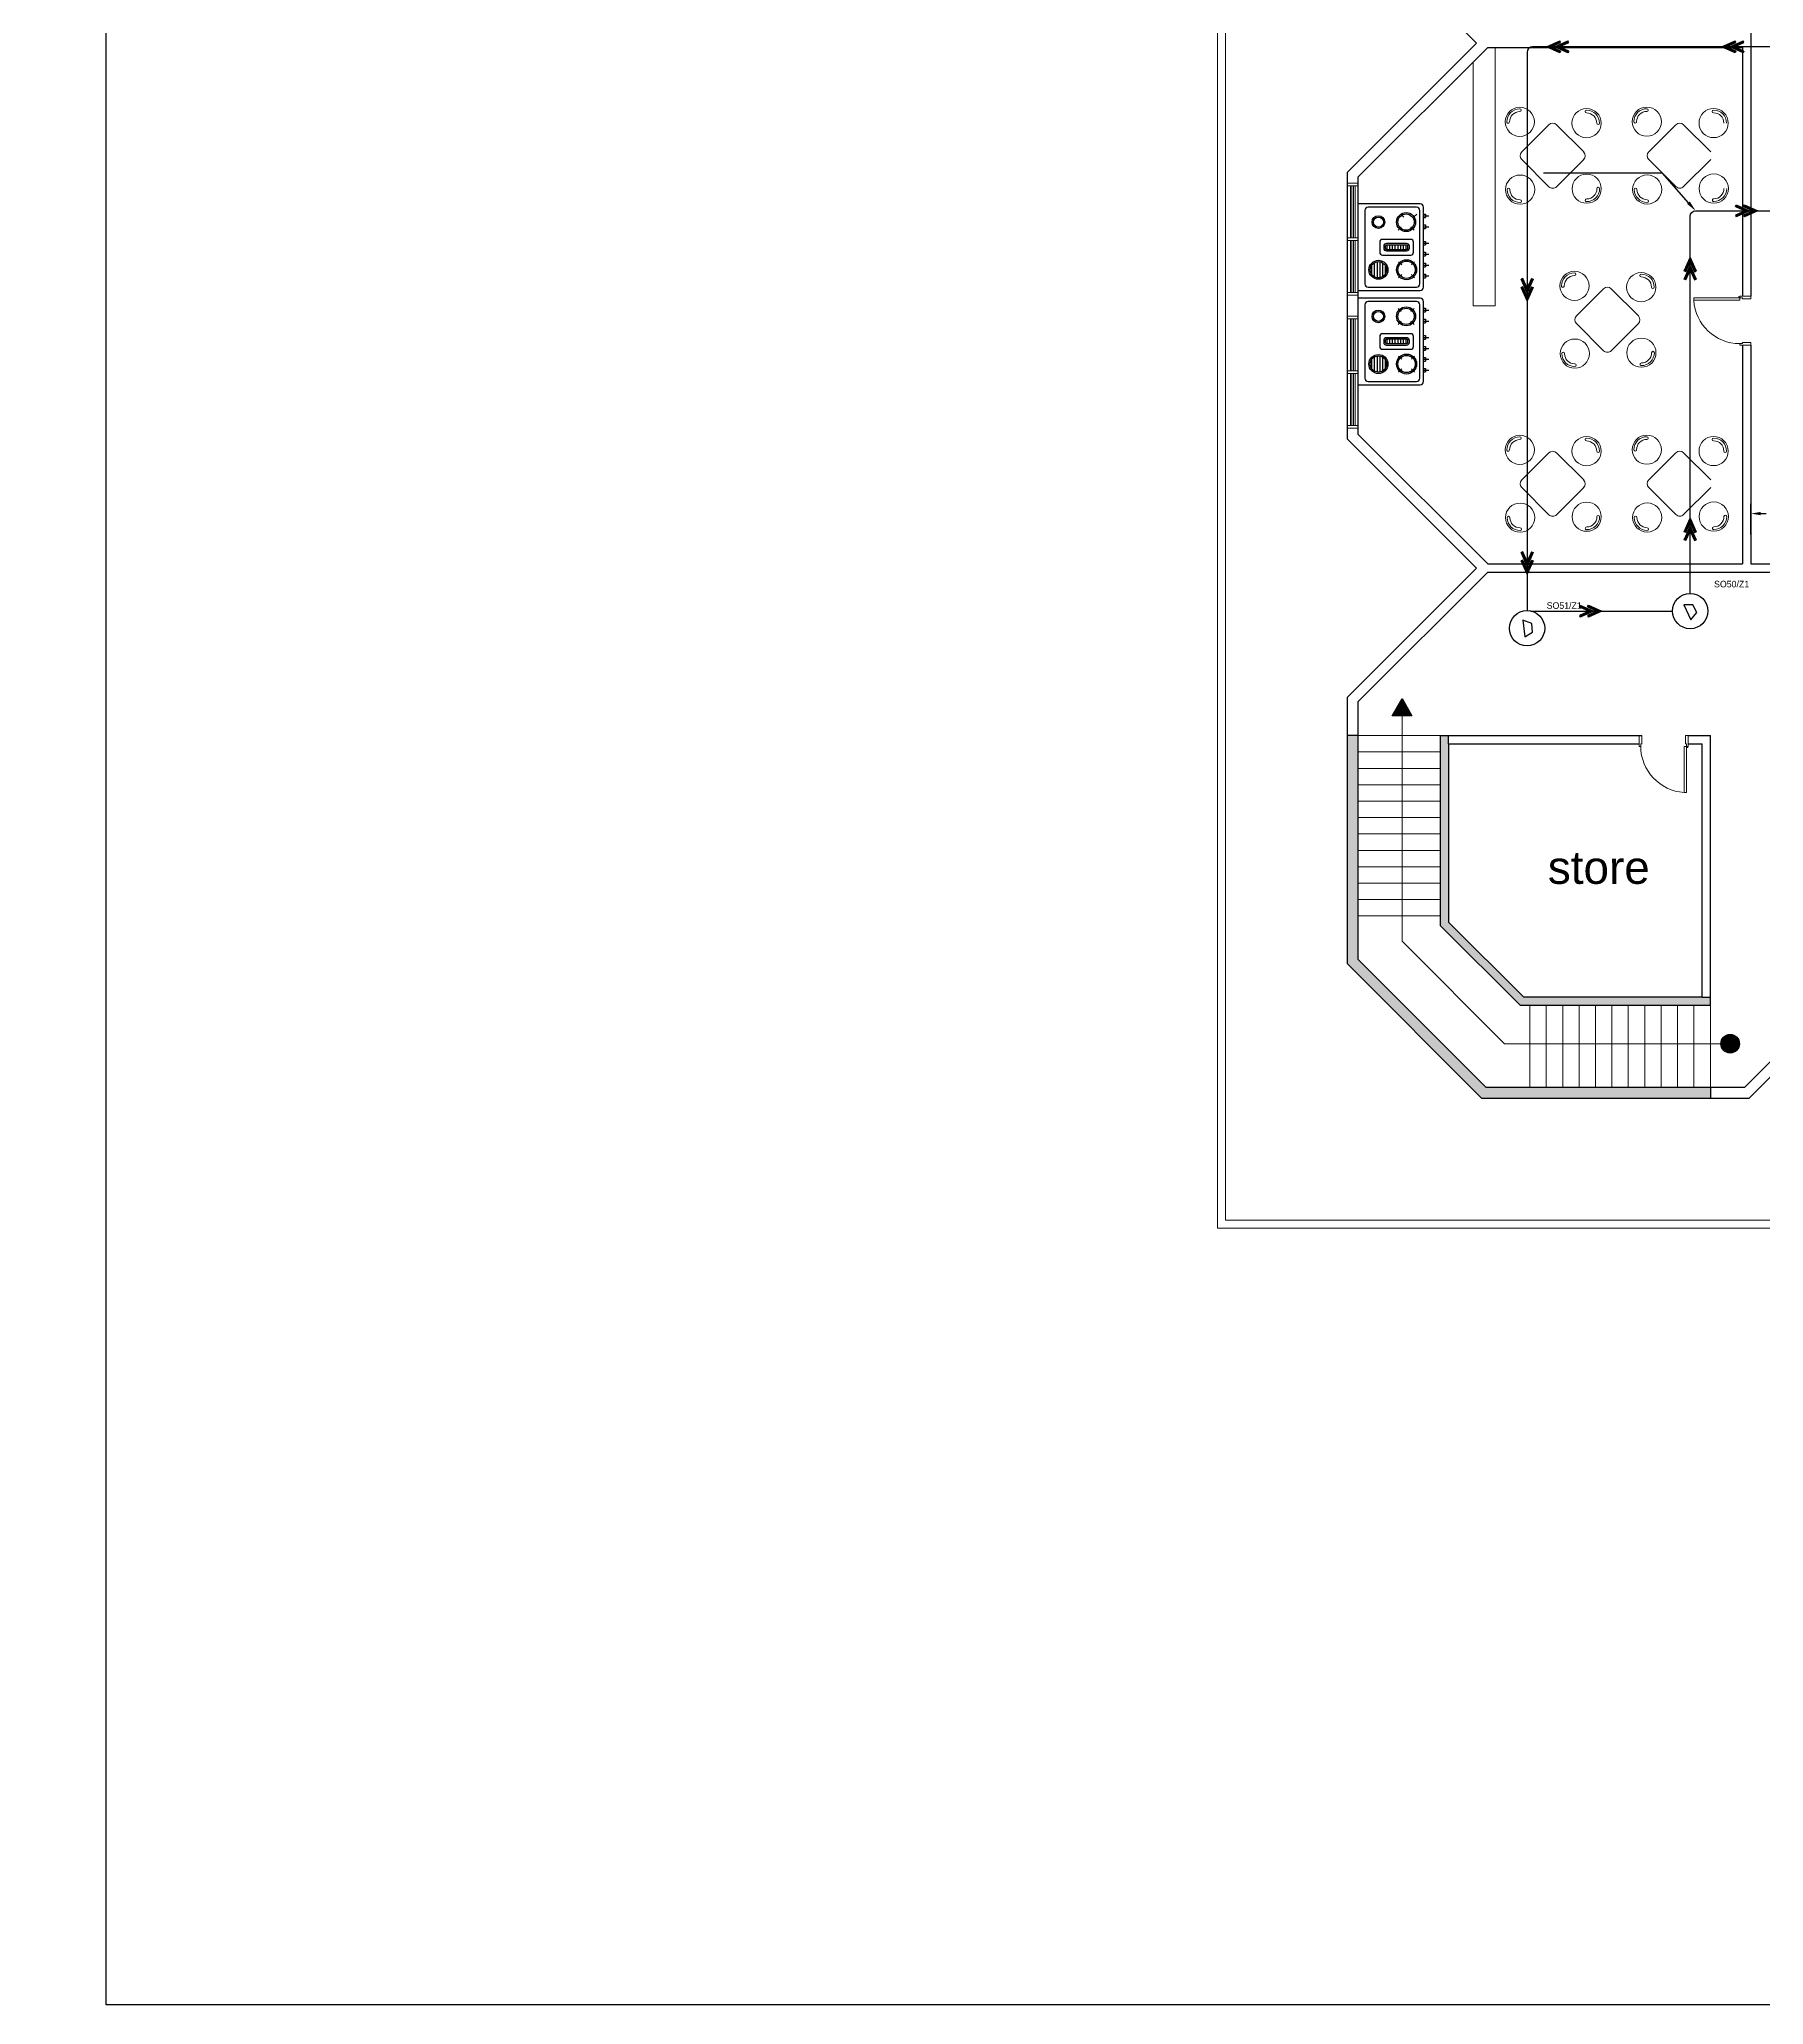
# Model space of a CAD drawing. Extents: x -3767 to 3861, y 250 to 646.
# Drawn here: x -16.22 to 15.31, y 312.72 to 348.67 of the extents above; entities that cross this region are included whole.
import ezdxf
from ezdxf import colors
from ezdxf.entities.mleader import LeaderData, LeaderLine
from ezdxf.enums import TextEntityAlignment as Align
from ezdxf.math import Vec2, Vec3

# ---------------------------------------------------------------- set-up
doc = ezdxf.new("R2010")
doc.units = 0
doc.header["$LTSCALE"] = 0.15
doc.layers.get('0').update_dxf_attribs({"color": 252})
doc.layers.get('Defpoints').update_dxf_attribs({"color": 252})
for name, color, linetype, lineweight in [('0 criticalllllll', 4, 'Continuous', 13), ('anal', 252, 'Continuous', 20), ('DOOR', 252, 'Continuous', 20), ('elev', 252, 'Continuous', 9), ('FUR', 252, 'Continuous', 9), ('wall', 252, 'Continuous', 30)]:
    doc.layers.add(name, color=color, linetype=linetype, lineweight=lineweight)
for name, color, linetype in [('0 sockets', 252, 'Continuous'), ('0 sound', 252, 'Continuous'), ('AUTOINCR', 7, 'Continuous'), ('bound', 252, 'Continuous'), ('d1', 252, 'Continuous'), ('FIRE_LOOP', 7, 'Continuous'), ('FIX', 252, 'Continuous')]:
    doc.layers.add(name, color=color, linetype=linetype)
doc.dimstyles.get("Standard").update_dxf_attribs({"dimtxt": 0.18, "dimasz": 0.18, "dimexe": 0.18, "dimexo": 0.0625, "dimgap": 0.09, "dimtad": 0, "dimtih": 1, "dimtoh": 1, "dimdec": 4, "dimzin": 0, "dimdsep": 46, "dimtxsty": 'Standard', "dimcen": 0.09, "dimadec": 0, "dimazin": 0, "dimtfac": 1, "dimtdec": 4, "dimtofl": 0, "dimtmove": 0, "dimatfit": 3, "dimfxl": 1, "dimtolj": 1, "dimtzin": 0, "dimarcsym": 0})

# ---------------------------------------------------------------- blocks, each defined once
blk = doc.blocks.new('D90')
at = {"layer": 'DOOR'}
for points in [[(0.03, 0.2), (0.03, 1.04), (0.078, 1.04), (0.078, 0.2)], [(0.03, 0.2), (0, 0.2), (0, 0), (0.05, 0), (0.05, 0.15), (0.03, 0.15)], [(0.87, 0.2), (0.9, 0.2), (0.9, 0), (0.85, 0), (0.85, 0.15), (0.87, 0.15)]]:
    blk.add_lwpolyline(points, close=True, dxfattribs=at)
blk.add_circle((0.02, 0.21), 0.01, dxfattribs=at)
blk.add_arc((0.025, 0.197), 0.845, 0.2218, 86.3889, dxfattribs=at)
blk = doc.blocks.new('*X25')
at = {"color": 0}
for p, q in [((0.125, 0.561), (0.125, 0.644)), ((0.15, 0.538), (0.15, 0.667)), ((0.175, 0.529), (0.175, 0.676)), ((0.2, 0.529), (0.2, 0.676)), ((0.225, 0.538), (0.225, 0.667)), ((0.25, 0.562), (0.25, 0.643))]:
    blk.add_line(p, q, dxfattribs=at)
blk = doc.blocks.new('ARCH')
at = {"layer": 'd1'}
for points in [[(8.7, 336.614), (8.519, 336.3), (8.881, 336.3)], [(14.87, 330.3, 1), (14.53, 330.3, 1)]]:
    blk.add_hatch(color=256, dxfattribs=at).paths.add_polyline_path(points)
at = {"layer": 'wall'}
h = blk.add_hatch(color=256, dxfattribs=at)
h.paths.add_polyline_path([(14.337, 331), (14.337, 331.15), (14.187, 331.15), (10.925, 331.15), (9.55, 332.525), (9.55, 335.787), (9.55, 335.937), (9.4, 335.937), (9.4, 332.463), (10.863, 331)], flags=17)
h.paths.add_polyline_path([(14.337, 329.4), (14.337, 329.5), (10.241, 329.5), (7.9, 331.841), (7.9, 335.937), (7.8, 335.937), (7.8, 331.659), (10.059, 329.4)])
h.paths.add_polyline_path([(10.059, 329.4), (10.159, 329.3), (14.337, 329.3), (14.337, 329.4)])
h.paths.add_polyline_path([(7.7, 331.759), (7.8, 331.659), (7.8, 335.937), (7.7, 335.937)])
at = {"layer": 'anal'}
for p, q in [((5.325, 326.925), (5.325, 377.4)), ((5.475, 327.075), (5.475, 368.325)), ((7.8, 346.042), (7.7, 346.042)), ((7.7, 345.992), (7.9, 345.992)), ((7.76, 345.042), (7.76, 345.992)), ((7.785, 345.042), (7.785, 345.992)), ((7.8, 346.042), (7.9, 346.042)), ((7.8, 345.992), (7.9, 345.992)), ((7.815, 345.042), (7.815, 345.992)), ((7.84, 345.042), (7.84, 345.992)), ((7.7, 345.042), (7.9, 345.042)), ((7.7, 344.992), (7.9, 344.992)), ((7.76, 344.042), (7.76, 344.992)), ((7.785, 344.042), (7.785, 344.992)), ((7.815, 344.042), (7.815, 344.992)), ((7.84, 344.042), (7.84, 344.992)), ((7.9, 345.042), (7.9, 344.992)), ((7.7, 344.042), (7.9, 344.042)), ((7.8, 343.992), (7.7, 343.992)), ((7.8, 344.042), (7.9, 344.042)), ((7.8, 343.992), (7.9, 343.992)), ((7.8, 343.608), (7.7, 343.608)), ((7.7, 343.558), (7.9, 343.558)), ((7.76, 342.608), (7.76, 343.558)), ((7.785, 342.608), (7.785, 343.558)), ((7.8, 343.608), (7.9, 343.608)), ((7.8, 343.558), (7.9, 343.558)), ((7.815, 342.608), (7.815, 343.558)), ((7.84, 342.608), (7.84, 343.558)), ((7.7, 342.608), (7.9, 342.608)), ((7.7, 342.558), (7.9, 342.558)), ((7.76, 341.608), (7.76, 342.558)), ((7.785, 341.608), (7.785, 342.558)), ((7.815, 341.608), (7.815, 342.558)), ((7.84, 341.608), (7.84, 342.558)), ((7.9, 342.608), (7.9, 342.558)), ((7.7, 341.608), (7.9, 341.608)), ((7.8, 341.558), (7.7, 341.558)), ((7.8, 341.608), (7.9, 341.608)), ((7.8, 341.558), (7.9, 341.558)), ((28.875, 326.925), (5.325, 326.925)), ((27.525, 327.075), (5.475, 327.075))]:
    blk.add_line(p, q, dxfattribs=at)
at = {"layer": 'bound', "color": 2}
blk.add_lwpolyline([(91.902, 377.348), (94.426, 377.348), (94.426, 312.722), (-14.994, 312.722), (-14.994, 377.09), (94.639, 377.09)], dxfattribs=at)
at = {"layer": 'd1'}
blk.add_lwpolyline([(8.7, 336.614), (8.881, 336.3), (8.519, 336.3)], close=True, dxfattribs=at)
blk.add_circle((14.7, 330.3), 0.17, dxfattribs=at)
at = {"layer": 'elev'}
for p, q in [((8.7, 336.3), (8.7, 332.173)), ((9.4, 335.937), (7.9, 335.937)), ((9.4, 335.637), (7.9, 335.637)), ((9.4, 335.337), (7.9, 335.337)), ((9.4, 335.037), (7.9, 335.037)), ((9.4, 334.737), (7.9, 334.737)), ((9.4, 334.437), (7.9, 334.437)), ((9.4, 334.137), (7.9, 334.137)), ((9.4, 333.837), (7.9, 333.837)), ((9.4, 333.537), (7.9, 333.537)), ((9.4, 333.237), (7.9, 333.237)), ((9.4, 332.937), (7.9, 332.937)), ((9.4, 332.637), (7.9, 332.637)), ((10.573, 330.3), (8.7, 332.173)), ((11.037, 331), (11.037, 329.5)), ((11.337, 331), (11.337, 329.5)), ((11.637, 331), (11.637, 329.5)), ((11.937, 331), (11.937, 329.5)), ((12.237, 331), (12.237, 329.5)), ((12.537, 331), (12.537, 329.5)), ((12.837, 331), (12.837, 329.5)), ((13.137, 331), (13.137, 329.5)), ((13.437, 331), (13.437, 329.5)), ((13.737, 331), (13.737, 329.5)), ((14.037, 331), (14.037, 329.5)), ((14.337, 331), (14.337, 329.5)), ((14.7, 330.3), (10.573, 330.3))]:
    blk.add_line(p, q, dxfattribs=at)
at = {"layer": 'FIX', "ltscale": 1000}
for p, q in [((9.033, 345.662), (7.9, 345.662)), ((8.019, 345.54), (8.019, 344.2)), ((8.965, 345.6), (8.079, 345.6)), ((9.025, 344.2), (9.025, 345.54)), ((9.093, 344.138), (9.093, 345.602)), ((8.686, 345.241), (8.628, 345.182)), ((8.733, 345.417), (8.675, 345.476)), ((8.863, 345.241), (8.921, 345.182)), ((8.909, 345.417), (8.968, 345.476)), ((9.128, 345.476), (9.128, 345.411)), ((9.128, 345.276), (9.128, 345.211)), ((8.421, 344.91), (8.421, 344.83)), ((8.471, 344.91), (8.471, 344.83)), ((8.521, 344.91), (8.521, 344.83)), ((8.571, 344.91), (8.571, 344.83)), ((8.621, 344.91), (8.621, 344.83)), ((8.671, 344.91), (8.671, 344.83)), ((8.721, 344.91), (8.721, 344.83)), ((8.771, 344.91), (8.771, 344.83)), ((9.128, 344.976), (9.128, 344.911)), ((9.128, 344.776), (9.128, 344.711)), ((8.695, 344.545), (8.636, 344.604)), ((8.871, 344.545), (8.93, 344.604)), ((9.128, 344.576), (9.128, 344.511)), ((7.9, 344.078), (9.033, 344.078)), ((8.079, 344.14), (8.965, 344.14)), ((8.695, 344.369), (8.636, 344.31)), ((8.871, 344.369), (8.93, 344.31)), ((9.128, 344.376), (9.128, 344.311)), ((9.033, 343.937), (7.9, 343.937)), ((8.019, 343.816), (8.019, 342.475)), ((8.965, 343.876), (8.079, 343.876)), ((8.686, 343.693), (8.628, 343.751)), ((8.863, 343.693), (8.921, 343.751)), ((9.025, 342.475), (9.025, 343.816)), ((9.093, 342.414), (9.093, 343.877)), ((9.128, 343.752), (9.128, 343.687)), ((8.686, 343.516), (8.628, 343.458)), ((8.863, 343.516), (8.921, 343.458)), ((9.128, 343.552), (9.128, 343.487)), ((8.421, 343.186), (8.421, 343.106)), ((8.471, 343.186), (8.471, 343.106)), ((8.521, 343.186), (8.521, 343.106)), ((8.571, 343.186), (8.571, 343.106)), ((8.621, 343.186), (8.621, 343.106)), ((8.671, 343.186), (8.671, 343.106)), ((8.721, 343.186), (8.721, 343.106)), ((8.771, 343.186), (8.771, 343.106)), ((9.128, 343.252), (9.128, 343.187)), ((9.128, 343.052), (9.128, 342.987)), ((8.695, 342.821), (8.636, 342.879)), ((8.695, 342.644), (8.636, 342.586)), ((8.871, 342.821), (8.93, 342.879)), ((8.871, 342.644), (8.93, 342.586)), ((9.128, 342.852), (9.128, 342.787)), ((9.128, 342.652), (9.128, 342.587)), ((7.9, 342.354), (9.033, 342.354)), ((8.079, 342.415), (8.965, 342.415))]:
    blk.add_line(p, q, dxfattribs=at)
for points in [[(9.093, 345.476), (9.128, 345.476)], [(9.093, 345.444), (9.187, 345.444)], [(9.093, 345.411), (9.128, 345.411)], [(9.093, 345.276), (9.128, 345.276)], [(9.093, 345.244), (9.187, 345.244)], [(9.093, 345.211), (9.128, 345.211)], [(9.093, 344.976), (9.128, 344.976)], [(9.093, 344.944), (9.187, 344.944)], [(9.093, 344.911), (9.128, 344.911)], [(9.093, 344.776), (9.128, 344.776)], [(9.093, 344.744), (9.187, 344.744)], [(9.093, 344.711), (9.128, 344.711)], [(9.093, 344.576), (9.128, 344.576)], [(9.093, 344.544), (9.187, 344.544)], [(9.093, 344.511), (9.128, 344.511)], [(9.093, 344.376), (9.128, 344.376)], [(9.093, 344.344), (9.187, 344.344)], [(9.093, 344.311), (9.128, 344.311)], [(9.093, 343.752), (9.128, 343.752)], [(9.093, 343.719), (9.187, 343.719)], [(9.093, 343.687), (9.128, 343.687)], [(9.093, 343.552), (9.128, 343.552)], [(9.093, 343.519), (9.187, 343.519)], [(9.093, 343.487), (9.128, 343.487)], [(9.093, 343.252), (9.128, 343.252)], [(9.093, 343.219), (9.187, 343.219)], [(9.093, 343.187), (9.128, 343.187)], [(9.093, 343.052), (9.128, 343.052)], [(9.093, 343.019), (9.187, 343.019)], [(9.093, 342.987), (9.128, 342.987)], [(9.093, 342.852), (9.128, 342.852)], [(9.093, 342.819), (9.187, 342.819)], [(9.093, 342.787), (9.128, 342.787)], [(9.093, 342.652), (9.128, 342.652)], [(9.093, 342.619), (9.187, 342.619)], [(9.093, 342.587), (9.128, 342.587)]]:
    blk.add_lwpolyline(points, dxfattribs=at)
for points in [[(8.291, 344.962), (8.291, 344.777, 0.414214), (8.341, 344.727), (8.86, 344.727, 0.414214), (8.91, 344.777), (8.91, 344.962, 0.414214), (8.86, 345.012), (8.341, 345.012, 0.414214)], [(8.366, 344.887), (8.366, 344.853, 0.414214), (8.416, 344.803), (8.784, 344.803, 0.414214), (8.834, 344.853), (8.834, 344.887, 0.414214), (8.784, 344.937), (8.416, 344.937, 0.414214)], [(8.393, 344.887), (8.393, 344.853, 0.414214), (8.416, 344.83), (8.784, 344.83, 0.414214), (8.807, 344.853), (8.807, 344.887, 0.414214), (8.784, 344.91), (8.416, 344.91, 0.414214)], [(8.291, 343.238), (8.291, 343.053, 0.414214), (8.341, 343.003), (8.86, 343.003, 0.414214), (8.91, 343.053), (8.91, 343.238, 0.414214), (8.86, 343.288), (8.341, 343.288, 0.414214)], [(8.366, 343.163), (8.366, 343.129, 0.414214), (8.416, 343.079), (8.784, 343.079, 0.414214), (8.834, 343.129), (8.834, 343.163, 0.414214), (8.784, 343.213), (8.416, 343.213, 0.414214)], [(8.393, 343.163), (8.393, 343.129, 0.414214), (8.416, 343.106), (8.784, 343.106, 0.414214), (8.807, 343.129), (8.807, 343.163, 0.414214), (8.784, 343.186), (8.416, 343.186, 0.414214)]]:
    blk.add_lwpolyline(points, format="xyb", close=True, dxfattribs=at)
for centre, radius in [((8.774, 345.329), 0.174), ((8.268, 345.329), 0.116), ((8.268, 345.329), 0.0914), ((8.774, 345.329), 0.149), ((8.268, 344.457), 0.174), ((8.268, 344.457), 0.149), ((8.783, 344.457), 0.183), ((8.783, 344.457), 0.158), ((8.268, 343.605), 0.116), ((8.268, 343.605), 0.0914), ((8.774, 343.605), 0.174), ((8.774, 343.605), 0.149), ((8.268, 342.733), 0.174), ((8.268, 342.733), 0.149), ((8.783, 342.733), 0.183), ((8.783, 342.733), 0.158)]:
    blk.add_circle(centre, radius, dxfattribs=at)
for centre, start, end in [((8.079, 345.54), 90, 180), ((8.965, 345.54), 0, 90), ((9.033, 345.602), 0, 90), ((8.079, 344.2), 180, 270), ((8.965, 344.2), 270, 0), ((9.033, 344.138), 270, 0), ((8.079, 343.816), 90, 180), ((8.965, 343.816), 0, 90), ((9.033, 343.877), 0, 90), ((8.079, 342.475), 180, 270), ((8.965, 342.475), 270, 0), ((9.033, 342.414), 270, 0)]:
    blk.add_arc(centre, 0.06, start, end, dxfattribs=at)
at = {"layer": 'FUR'}
for p, q in [((10.4, 348.525), (10.4, 343.8)), ((10, 343.8), (10, 348.259)), ((10.89, 346.613), (11.385, 347.108)), ((11.526, 347.108), (12.021, 346.613)), ((13.212, 346.616), (13.707, 347.111)), ((13.849, 347.111), (14.344, 346.616)), ((11.385, 345.977), (10.89, 346.472)), ((12.021, 346.472), (11.526, 345.977)), ((13.707, 345.979), (13.212, 346.474)), ((14.344, 346.474), (13.849, 345.979)), ((11.89, 343.613), (12.385, 344.108)), ((12.526, 344.108), (13.021, 343.613)), ((10.4, 343.8), (10, 343.8)), ((12.385, 342.977), (11.89, 343.472)), ((13.021, 343.472), (12.526, 342.977)), ((10.89, 340.613), (11.385, 341.108)), ((11.526, 341.108), (12.021, 340.613)), ((13.212, 340.616), (13.707, 341.111)), ((13.849, 341.111), (14.344, 340.616)), ((11.385, 339.977), (10.89, 340.472)), ((12.021, 340.472), (11.526, 339.977)), ((13.707, 339.979), (13.212, 340.474)), ((14.344, 340.474), (13.849, 339.979))]:
    blk.add_line(p, q, dxfattribs=at)
for centre in [(10.853, 347.163), (12.074, 347.139), (13.175, 347.166), (14.397, 347.141), (12.076, 345.94), (14.399, 345.942), (10.859, 345.923), (13.182, 345.926), (11.853, 344.163), (13.074, 344.139), (11.859, 342.923), (13.076, 342.94), (10.853, 341.163), (12.074, 341.139), (13.175, 341.166), (14.397, 341.141), (10.859, 339.923), (12.076, 339.94), (13.182, 339.926), (14.399, 339.942)]:
    blk.add_circle(centre, 0.267, dxfattribs=at)
for centre, radius, start, end in [((10.853, 347.163), 0.237, 89.9577, 179.9577), ((10.853, 347.163), 0.187, 89.9577, 179.9577), ((10.853, 347.375), 0.025, 269.9577, 89.9577), ((12.074, 347.351), 0.025, 90, 270), ((12.074, 347.139), 0.237, 360, 90), ((12.074, 347.139), 0.187, 360, 90), ((13.175, 347.166), 0.237, 89.9577, 179.9577), ((13.175, 347.166), 0.187, 89.9577, 179.9577), ((13.176, 347.378), 0.025, 269.9577, 89.9577), ((14.397, 347.354), 0.025, 90, 270), ((14.397, 347.141), 0.237, 360, 90), ((14.397, 347.141), 0.187, 360, 90), ((10.64, 347.163), 0.025, 179.9577, 359.9577), ((11.455, 347.037), 0.1, 45, 135), ((12.287, 347.139), 0.025, 180, 360), ((12.963, 347.166), 0.025, 179.9577, 359.9577), ((13.778, 347.04), 0.1, 45, 135), ((10.96, 346.542), 0.1, 135, 225), ((11.95, 346.542), 0.1, 315, 45), ((13.283, 346.545), 0.1, 135, 225), ((10.647, 345.923), 0.025, 0, 180), ((10.859, 345.923), 0.237, 180, 270), ((10.859, 345.923), 0.187, 180, 270), ((11.455, 346.047), 0.1, 225, 315), ((12.076, 345.94), 0.237, 270.0423, 0.0423), ((12.076, 345.94), 0.187, 270.0423, 0.0423), ((12.288, 345.94), 0.025, 0.0423, 180.0423), ((12.969, 345.926), 0.025, 0, 180), ((13.182, 345.926), 0.237, 180, 270), ((13.182, 345.926), 0.187, 180, 270), ((13.778, 346.05), 0.1, 225, 315), ((14.399, 345.942), 0.187, 270.0423, 0.0423), ((14.399, 345.942), 0.237, 270.0423, 0.0423), ((10.859, 345.711), 0.025, 270, 90), ((12.076, 345.727), 0.025, 90.0423, 270.0423), ((13.182, 345.714), 0.025, 270, 90), ((14.399, 345.73), 0.025, 90.0423, 270.0423), ((11.853, 344.163), 0.237, 89.9577, 179.9577), ((11.64, 344.163), 0.025, 179.9577, 359.9577), ((11.853, 344.163), 0.187, 89.9577, 179.9577), ((11.853, 344.375), 0.025, 269.9577, 89.9577), ((12.455, 344.037), 0.1, 45, 135), ((13.074, 344.351), 0.025, 90, 270), ((13.074, 344.139), 0.237, 360, 90), ((13.074, 344.139), 0.187, 360, 90), ((13.287, 344.139), 0.025, 180, 360), ((11.96, 343.542), 0.1, 135, 225), ((12.95, 343.542), 0.1, 315, 45), ((12.455, 343.047), 0.1, 225, 315), ((11.647, 342.923), 0.025, 0, 180), ((11.859, 342.923), 0.237, 180, 270), ((11.859, 342.923), 0.187, 180, 270), ((11.859, 342.711), 0.025, 270, 90), ((13.076, 342.727), 0.025, 90.0423, 270.0423), ((13.076, 342.94), 0.237, 270.0423, 0.0423), ((13.076, 342.94), 0.187, 270.0423, 0.0423), ((13.288, 342.94), 0.025, 0.0423, 180.0423), ((10.853, 341.163), 0.237, 89.9577, 179.9577), ((10.853, 341.163), 0.187, 89.9577, 179.9577), ((10.853, 341.375), 0.025, 269.9577, 89.9577), ((12.074, 341.351), 0.025, 90, 270), ((12.074, 341.139), 0.237, 360, 90), ((12.074, 341.139), 0.187, 360, 90), ((13.175, 341.166), 0.237, 89.9577, 179.9577), ((13.175, 341.166), 0.187, 89.9577, 179.9577), ((13.176, 341.378), 0.025, 269.9577, 89.9577), ((14.397, 341.354), 0.025, 90, 270), ((14.397, 341.141), 0.237, 360, 90), ((14.397, 341.141), 0.187, 360, 90), ((10.64, 341.163), 0.025, 179.9577, 359.9577), ((11.455, 341.037), 0.1, 45, 135), ((12.287, 341.139), 0.025, 180, 360), ((12.963, 341.166), 0.025, 179.9577, 359.9577), ((13.778, 341.04), 0.1, 45, 135), ((14.609, 341.141), 0.025, 180, 360), ((10.96, 340.542), 0.1, 135, 225), ((11.95, 340.542), 0.1, 315, 45), ((13.283, 340.545), 0.1, 135, 225), ((10.647, 339.923), 0.025, 0, 180), ((10.859, 339.923), 0.237, 180, 270), ((10.859, 339.923), 0.187, 180, 270), ((10.859, 339.711), 0.025, 270, 90), ((11.455, 340.047), 0.1, 225, 315), ((12.076, 339.727), 0.025, 90.0423, 270.0423), ((12.076, 339.94), 0.237, 270.0423, 0.0423), ((12.076, 339.94), 0.187, 270.0423, 0.0423), ((12.288, 339.94), 0.025, 0.0423, 180.0423), ((12.969, 339.926), 0.025, 0, 180), ((13.182, 339.926), 0.237, 180, 270), ((13.182, 339.926), 0.187, 180, 270), ((13.182, 339.714), 0.025, 270, 90), ((13.778, 340.05), 0.1, 225, 315), ((14.399, 339.73), 0.025, 90.0423, 270.0423), ((14.399, 339.942), 0.187, 270.0423, 0.0423), ((14.399, 339.942), 0.237, 270.0423, 0.0423), ((14.611, 339.943), 0.025, 0.0423, 180.0423)]:
    blk.add_arc(centre, radius, start, end, dxfattribs=at)
at = {"layer": 'wall'}
for p, q in [((10.059, 348.6), (7.7, 350.959)), ((15.075, 349.696), (15.075, 343.976)), ((7.7, 346.241), (10.059, 348.6)), ((7.9, 346.159), (10.266, 348.525)), ((10.266, 348.525), (14.925, 348.525)), ((14.925, 348.525), (14.925, 343.976)), ((7.7, 341.359), (7.7, 346.241)), ((7.9, 341.441), (7.9, 346.159)), ((14.925, 343.076), (14.925, 339.075)), ((15.075, 343.076), (15.075, 339.075)), ((10.059, 339), (7.7, 341.359)), ((10.266, 339.075), (7.9, 341.441)), ((10.266, 339.075), (14.925, 339.075)), ((15.075, 339.075), (17.25, 339.075)), ((7.7, 336.641), (10.059, 339)), ((7.9, 336.559), (10.266, 338.925)), ((10.266, 338.925), (17.25, 338.925)), ((7.7, 331.759), (7.7, 336.641)), ((7.9, 331.841), (7.9, 336.559)), ((7.9, 335.937), (7.7, 335.937)), ((9.4, 335.937), (13.084, 335.937)), ((9.4, 335.937), (9.4, 332.463)), ((9.55, 335.787), (9.55, 335.937)), ((9.55, 335.787), (13.034, 335.787)), ((9.55, 335.787), (9.55, 332.525)), ((13.934, 335.937), (14.337, 335.937)), ((13.934, 335.787), (14.187, 335.787)), ((14.187, 331.15), (14.187, 335.787)), ((14.337, 331), (14.337, 335.937)), ((10.863, 331), (9.4, 332.463)), ((10.925, 331.15), (9.55, 332.525)), ((10.241, 329.5), (7.9, 331.841)), ((17.325, 331.866), (14.959, 329.5)), ((10.159, 329.3), (7.7, 331.759)), ((17.4, 331.659), (15.041, 329.3)), ((14.187, 331.15), (10.925, 331.15)), ((14.187, 331.15), (14.337, 331.15)), ((14.337, 331), (10.863, 331)), ((14.959, 329.5), (10.241, 329.5)), ((14.337, 329.5), (14.337, 329.3)), ((15.041, 329.3), (10.159, 329.3))]:
    blk.add_line(p, q, dxfattribs=at)
at = {"layer": 'DOOR', "xscale": -1, "rotation": 90}
blk.add_blockref('D90', (15.075, 343.976), dxfattribs=at)
at = {"layer": 'DOOR', "rotation": 180}
blk.add_blockref('D90', (13.934, 335.937), dxfattribs=at)
at = {"layer": 'FIX', "ltscale": 1000, "xscale": -2, "yscale": 2, "zscale": 2, "rotation": 180}
for p in [(7.893, 345.662), (7.893, 343.937)]:
    blk.add_blockref('*X25', p, dxfattribs=at)
at = {"layer": 'd1', "insert": (11.366, 333.824), "char_height": 0.4, "width": 6.0636, "attachment_point": 1}
blk.add_mtext('{\\fArial|b0|i0|c0|p34;\\H1.5x;store}', dxfattribs=at)
blk = doc.blocks.new('T-PA01')
at = {"color": 6}
for p, q in [((36, 94), (-58, 49)), ((-58, 49), (-58, -49)), ((36, -94), (36, 94)), ((-58, -49), (36, -94))]:
    blk.add_line(p, q, dxfattribs=at)
blk.add_circle((0, 0), 200, dxfattribs=at)
blk = doc.blocks.new('*D149')
at = {"layer": '0 sound', "color": 0, "lineweight": -2, "transparency": 16777216}
for p, q in [((15.075, 339.614), (15.075, 340.177)), ((16.663, 339.614), (16.663, 340.177)), ((15.255, 339.997), (15.359, 339.997)), ((16.483, 339.997), (16.379, 339.997))]:
    blk.add_line(p, q, dxfattribs=at)
at = {"layer": '0 sound', "color": 0, "transparency": 16777216}
for points in [[(15.255, 340.027), (15.255, 339.967), (15.075, 339.997)], [(16.483, 340.027), (16.483, 339.967), (16.663, 339.997)]]:
    blk.add_solid(points, dxfattribs=at)
at = {"layer": 'Defpoints', "color": 0, "transparency": 16777216}
for p in [(15.075, 339.997), (15.075, 339.551), (16.663, 339.551)]:
    blk.add_point(p, dxfattribs=at)
at = {"layer": '0 sound', "color": 0, "transparency": 16777216, "insert": (15.869, 339.997), "char_height": 0.18, "attachment_point": 5}
blk.add_mtext('\\A1;1.5882', dxfattribs=at)
blk = doc.blocks.new('ds')
h = blk.add_hatch(color=2)
h.dxf.hatch_style = 1
h.paths.add_polyline_path([(0.259, 0.079), (0.245, 0.11), (0, 0), (0.245, -0.11), (0.259, -0.079), (0.084, 0)])
at = {"layer": '0 sockets', "color": 3}
for points in [[(0.245, -0.11), (0, 0), (0.245, 0.11)], [(0.259, -0.079), (0.084, 0), (0.259, 0.079)], [(0.259, 0.079), (0.245, 0.11)], [(0.259, -0.079), (0.245, -0.11)]]:
    blk.add_lwpolyline(points, dxfattribs=at)
blk = doc.blocks.new('qa')
h = blk.add_hatch(color=1)
h.dxf.hatch_style = 1
h.paths.add_polyline_path([(0.259, 0.079), (0.245, 0.11), (0, 0), (0.245, -0.11), (0.259, -0.079), (0.084, 0)])
h.paths.add_polyline_path([(0.408, 0.079), (0.394, 0.11), (0.149, 0), (0.394, -0.11), (0.408, -0.079), (0.233, 0)])
h = blk.add_hatch(color=1)
h.dxf.hatch_style = 1
h.paths.add_polyline_path([(0.259, 0.079), (0.245, 0.11), (0, 0), (0.245, -0.11), (0.259, -0.079), (0.084, 0)])
at = {"layer": '0 sockets', "color": 3}
for p in [(0, 0), (0.149, 0)]:
    blk.add_blockref('ds', p, dxfattribs=at)

msp = doc.modelspace()

# ---------------------------------------------------------------- linework, layer by layer
at = {"layer": 'FIRE_LOOP', "color": 3}
for points in [[(16.3398, 348.53379), (11.08526, 348.53379, 0.41421356), (10.98526, 348.43379), (10.98526, 338.21975)], [(13.96867, 338.53432), (13.96867, 345.43378, -0.41421356), (14.06867, 345.53378), (16.3398, 345.53378)]]:
    msp.add_lwpolyline(points, format="xyb", dxfattribs=at)
msp.add_lwpolyline([(11.05607, 338.21484), (13.64919, 338.21484)], dxfattribs=at)

# ---------------------------------------------------------------- block references
at = {"layer": '0 sockets', "color": 3}
for name, p in [('ARCH', (0, 0)), ('qa', (11.3398, 348.53379))]:
    msp.add_blockref(name, p, dxfattribs=at)
at = {"layer": '0 sockets', "color": 3, "rotation": 90}
for p in [(10.98526, 343.88833), (10.98526, 338.88833)]:
    msp.add_blockref('qa', p, dxfattribs=at)
at = {"layer": '0 sound', "color": 2}
msp.add_blockref('qa', (14.54376, 348.53379), dxfattribs=at)
for p, rotation in [((15.20423, 345.53378), 180), ((13.96868, 344.67965), 270), ((13.96867, 339.91046), 270), ((12.35263, 338.21484), 180)]:
    msp.add_blockref('qa', p, dxfattribs=dict(at, rotation=rotation))
at = {"layer": '0 sound', "xscale": 0.001617016088281897, "yscale": 0.001617016088281897, "zscale": 0.001617016088281897}
for p, rotation in [((13.96867, 338.21484), 206.0807908058548), ((10.98526, 337.89987), 186.0265252851264)]:
    msp.add_blockref('T-PA01', p, dxfattribs=dict(at, rotation=rotation))

# ---------------------------------------------------------------- texts
at = {"layer": 'AUTOINCR', "color": 1}
for s, p in [('SO50/Z1', (14.40486, 338.61103)), ('SO51/Z1', (11.34436, 338.21898))]:
    msp.add_text(s, height=0.12, dxfattribs=at).set_placement(p, align=Align.BOTTOM_LEFT)

# ---------------------------------------------------------------- dimensions: what is measured, and where the dimension line sits
at = {"layer": '0 sound', "color": 6}
dim = msp.add_linear_dim(base=(15.075, 339.99737), p1=(16.66322, 339.55108), p2=(15.075, 339.55108), dimstyle='Standard', dxfattribs=at)
dim.commit()
dim.dimension.update_dxf_attribs({"geometry": '*D149', "text_midpoint": (15.86911, 339.99737)})

# ---------------------------------------------------------------- leaders
at = {"layer": '0 criticalllllll', "color": 4}
ml = msp.add_multileader_mtext('Standard', dxfattribs=at)
ml.set_content('ZONE 02\\PUPVC CONDUIT 20 MM2\\P(2*1.5) MM2 CABLE\\PEXPOSED ABOVE FALSE CEILING\\PTYPICAL', color=6)
ml.set_leader_properties()
ml.build(insert=Vec2(0, 0))
ml.multileader.update_dxf_attribs({"text_right_attachment_type": 6, "dogleg_length": 0.1, "arrow_head_size": 0.2})
ctx = ml.context
ctx.base_point, ctx.char_height, ctx.arrow_head_size, ctx.landing_gap_size = Vec3(10.68639, 346.29676), 0.1, 0.2, 0.02
ctx.right_attachment, ctx.text_align_type = 6, 2
notes = []
notes.append((ctx, [(0, (1, 1, 0), (13.45972, 346.22676), (-1, 0), 0.1, [(0, [(14.06867, 345.53378)], 0, [])])]))
ctx.mtext.insert, ctx.mtext.width, ctx.mtext.alignment, ctx.mtext.flow_direction = Vec3(13.33972, 346.34676), 3780, 3, 5
for ctx, leaders in notes:
    for number, flags, end, landing, length, lines in leaders:
        leader = LeaderData()
        leader.index, (leader.has_last_leader_line, leader.has_dogleg_vector, leader.attachment_direction) = number, flags
        leader.last_leader_point, leader.dogleg_vector, leader.dogleg_length = Vec3(end), Vec3(landing), length
        for number, points, colour, breaks in lines:
            line = LeaderLine()
            line.index, line.vertices, line.color, line.breaks = number, Vec3.list(points), colors.encode_raw_color(colour), breaks
            leader.lines.append(line)
        ctx.leaders.append(leader)

doc.saveas('drawing.dxf')
